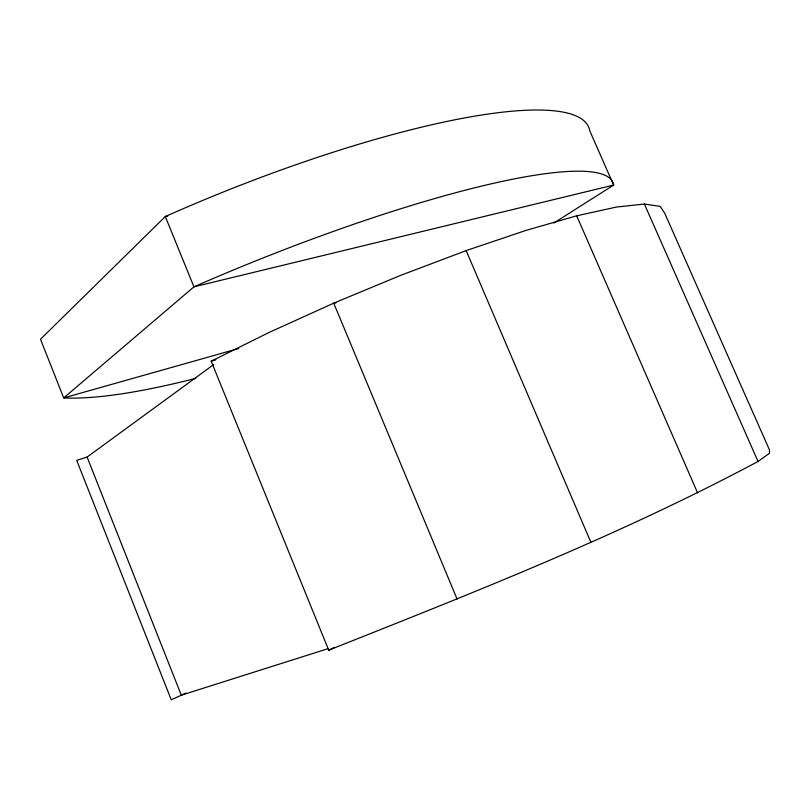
<?xml version="1.0" encoding="UTF-8"?>
<svg xmlns="http://www.w3.org/2000/svg" width="810" height="810" viewBox="0 0 810 810"><rect width="100%" height="100%" fill="white"/><g stroke="black" fill="none" stroke-linecap="round" stroke-linejoin="round"><path stroke-width="1.21" d="M185.895 693.097L171.234 699.81L76.707 460.343L87.105 457.063L213.708 364.551M758.038 461.457L769.5 453.286L769.5 449.975L664.726 213.263L660.221 206.358L644.396 204.049L616.542 207.036L576.69 215.804L525.842 230.455L466.145 250.604L400.778 275.309L333.72 303.163L269.214 332.394L211.177 361.179L328.728 650.177C473.921 592.454 620.045 535.147 758.038 461.457L644.396 204.049M553.827 223.034L613.636 185.075L589.812 130.916A366.545 77.153 -22 0 0 165.301 216.543L40.5 339.248L63.706 397.912A434.616 86.103 -23.5 0 0 195.767 378.361M328.728 650.177L334.317 647.534M327.898 648.709L181.298 695.203L87.105 457.063M211.177 361.179L215.865 359.842M238.737 348.492L63.706 397.912L193.954 286.841L613.636 185.075A367.973 61.854 -22.1 0 0 193.954 286.841L165.301 216.543L167.771 216.047M335.927 302.95L333.72 303.163L457.073 599.046M576.69 215.804L697.653 492.996M466.145 250.604L590.774 542.042"/></g></svg>
